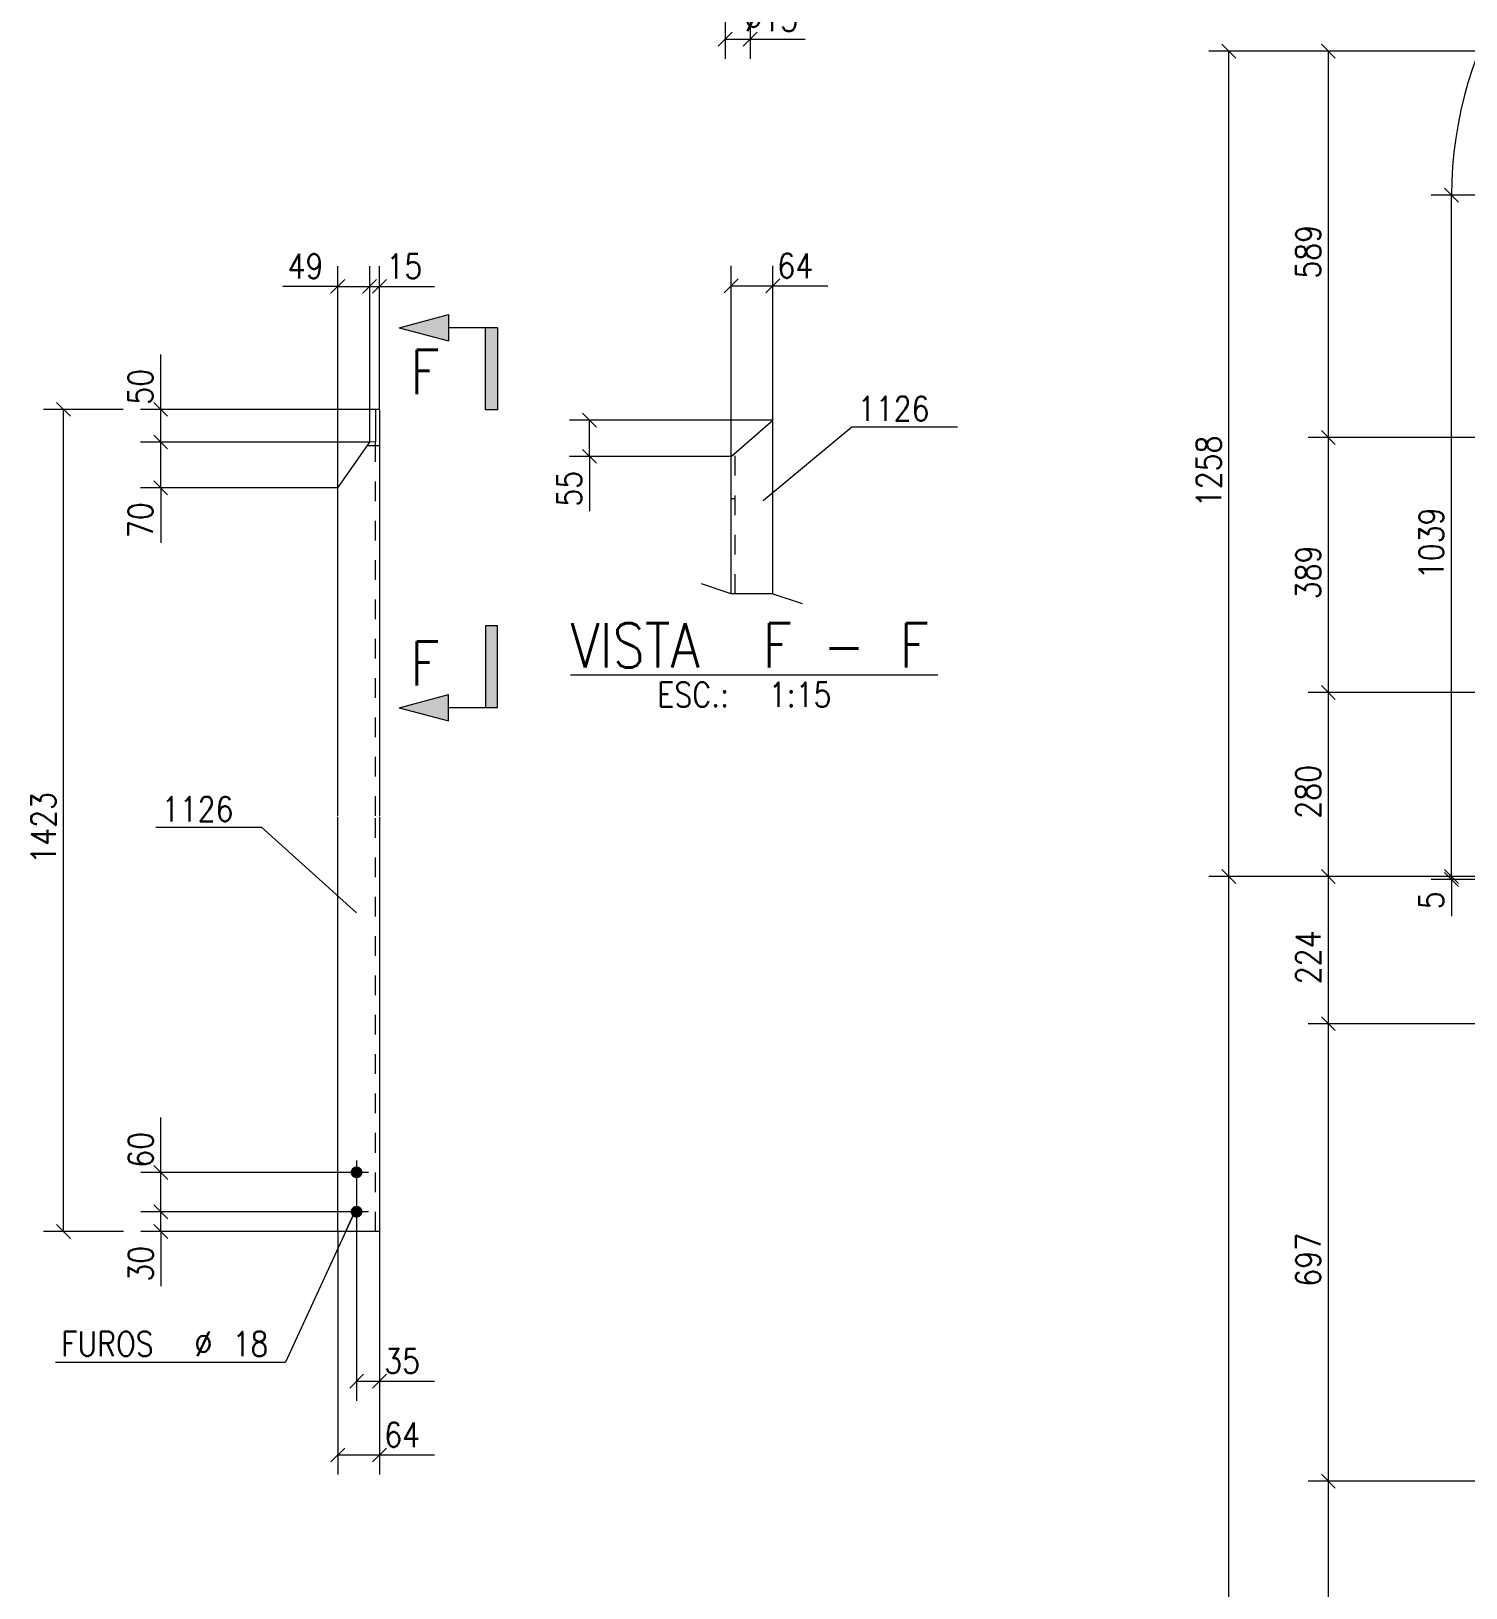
# Model space of a CAD drawing. Header units: millimetres. Extents: x 5 to 846, y 5 to 599.
# Drawn here: x 383.4 to 529.2, y 220.7 to 378.9 of the extents above; entities that cross this region are included whole.
import ezdxf

# ---------------------------------------------------------------- set-up
doc = ezdxf.new("R2010")
doc.units = ezdxf.units.MM
doc.linetypes.add('XKITLINE00', pattern=[0])
doc.linetypes.add('XKITLINE02', pattern=[4, 2, -2])
for name, color, linetype, lineweight in [('Corte', 7, 'Continuous', 0), ('Cota', 4, 'Continuous', 0), ('Marca da peça', 2, 'Continuous', 0), ('Marca do parafuso', 4, 'Continuous', 0), ('Objeto gráfico', 3, 'Continuous', 0), ('Outro tipo de objeto', 7, 'Continuous', 0), ('Parafuso', 3, 'Continuous', 0), ('Peça', 2, 'Continuous', 0)]:
    doc.layers.add(name, color=color, linetype=linetype, lineweight=lineweight)
doc.styles.add('ROMANS', font='ROMANS__.TTF')
doc.styles.add('SIMPLEX', font='SIMPLEX_.TTF')

# ---------------------------------------------------------------- blocks, each defined once
blk = doc.blocks.new('*A51')
at = {"layer": 'Peça', "color": 4, "linetype": 'XKITLINE00', "lineweight": 0}
for p, q in [((454.51, 335.73), (458.74, 339.42)), ((458.74, 321.77), (458.74, 339.42)), ((454.51, 321.77), (454.51, 335.73))]:
    blk.add_line(p, q, dxfattribs=at)
at = {"layer": 'Peça', "color": 7, "linetype": 'XKITLINE02', "lineweight": 0}
for p, q in [((454.93, 336.1), (454.51, 335.73)), ((454.93, 336.1), (454.93, 336.1)), ((454.93, 321.77), (454.93, 336.1)), ((454.93, 331.43), (454.51, 331.43))]:
    blk.add_line(p, q, dxfattribs=at)
blk = doc.blocks.new('*A54')
at = {"layer": 'Parafuso'}
for points in [[(416.41, 262.37), (416.38, 262.37), (416.35, 262.38), (416.33, 262.38), (416.3, 262.39), (416.27, 262.4), (416.24, 262.41), (416.21, 262.42), (416.19, 262.43), (416.16, 262.44), (416.13, 262.46), (416.11, 262.47), (416.09, 262.49), (416.06, 262.51), (416.04, 262.53), (416.02, 262.55), (416, 262.57), (415.98, 262.59), (415.96, 262.61), (415.94, 262.64), (415.93, 262.66), (415.91, 262.69), (415.9, 262.71), (415.89, 262.74), (415.88, 262.77), (415.87, 262.8), (415.86, 262.82), (415.85, 262.85), (415.85, 262.88), (415.85, 262.91), (415.84, 262.94), (415.84, 262.97), (415.84, 263), (415.85, 263.03), (415.85, 263.06), (415.85, 263.09), (415.86, 263.12), (415.87, 263.14), (415.88, 263.17), (415.89, 263.2), (415.9, 263.23), (415.91, 263.25), (415.93, 263.28), (415.94, 263.3), (415.96, 263.33), (415.98, 263.35), (416, 263.37), (416.02, 263.39), (416.04, 263.42), (416.06, 263.43), (416.09, 263.45), (416.11, 263.47), (416.13, 263.49), (416.16, 263.5), (416.19, 263.51), (416.21, 263.52), (416.24, 263.54), (416.27, 263.54), (416.3, 263.55), (416.33, 263.56), (416.35, 263.56), (416.38, 263.57), (416.41, 263.57), (416.44, 263.57), (416.47, 263.57), (416.5, 263.57), (416.53, 263.56), (416.56, 263.56), (416.59, 263.55), (416.62, 263.54), (416.64, 263.54), (416.67, 263.52), (416.7, 263.51), (416.73, 263.5), (416.75, 263.49), (416.78, 263.47), (416.8, 263.45), (416.82, 263.43), (416.85, 263.42), (416.87, 263.39), (416.89, 263.37), (416.91, 263.35), (416.92, 263.33), (416.94, 263.3), (416.96, 263.28), (416.97, 263.25), (416.99, 263.23), (417, 263.2), (417.01, 263.17), (417.02, 263.14), (417.02, 263.12), (417.03, 263.09), (417.04, 263.06), (417.04, 263.03), (417.04, 263), (417.04, 262.97), (417.04, 262.94), (417.04, 262.91), (417.04, 262.88), (417.03, 262.85), (417.02, 262.82), (417.02, 262.8), (417.01, 262.77), (417, 262.74), (416.99, 262.71), (416.97, 262.69), (416.96, 262.66), (416.94, 262.64), (416.92, 262.61), (416.91, 262.59), (416.89, 262.57), (416.87, 262.55), (416.85, 262.53), (416.82, 262.51), (416.8, 262.49), (416.78, 262.47), (416.75, 262.46), (416.73, 262.44), (416.7, 262.43), (416.67, 262.42), (416.64, 262.41), (416.62, 262.4), (416.59, 262.39), (416.56, 262.38), (416.53, 262.38), (416.5, 262.37), (416.47, 262.37), (416.44, 262.37)], [(416.41, 258.37), (416.38, 258.37), (416.35, 258.38), (416.33, 258.38), (416.3, 258.39), (416.27, 258.4), (416.24, 258.41), (416.21, 258.42), (416.19, 258.43), (416.16, 258.44), (416.13, 258.46), (416.11, 258.47), (416.09, 258.49), (416.06, 258.51), (416.04, 258.53), (416.02, 258.55), (416, 258.57), (415.98, 258.59), (415.96, 258.61), (415.94, 258.64), (415.93, 258.66), (415.91, 258.69), (415.9, 258.71), (415.89, 258.74), (415.88, 258.77), (415.87, 258.8), (415.86, 258.82), (415.85, 258.85), (415.85, 258.88), (415.85, 258.91), (415.84, 258.94), (415.84, 258.97), (415.84, 259), (415.85, 259.03), (415.85, 259.06), (415.85, 259.09), (415.86, 259.12), (415.87, 259.14), (415.88, 259.17), (415.89, 259.2), (415.9, 259.23), (415.91, 259.25), (415.93, 259.28), (415.94, 259.3), (415.96, 259.33), (415.98, 259.35), (416, 259.37), (416.02, 259.39), (416.04, 259.42), (416.06, 259.43), (416.09, 259.45), (416.11, 259.47), (416.13, 259.49), (416.16, 259.5), (416.19, 259.51), (416.21, 259.52), (416.24, 259.54), (416.27, 259.54), (416.3, 259.55), (416.33, 259.56), (416.35, 259.56), (416.38, 259.57), (416.41, 259.57), (416.44, 259.57), (416.47, 259.57), (416.5, 259.57), (416.53, 259.56), (416.56, 259.56), (416.59, 259.55), (416.62, 259.54), (416.64, 259.54), (416.67, 259.52), (416.7, 259.51), (416.73, 259.5), (416.75, 259.49), (416.78, 259.47), (416.8, 259.45), (416.82, 259.43), (416.85, 259.42), (416.87, 259.39), (416.89, 259.37), (416.91, 259.35), (416.92, 259.33), (416.94, 259.3), (416.96, 259.28), (416.97, 259.25), (416.99, 259.23), (417, 259.2), (417.01, 259.17), (417.02, 259.14), (417.02, 259.12), (417.03, 259.09), (417.04, 259.06), (417.04, 259.03), (417.04, 259), (417.04, 258.97), (417.04, 258.94), (417.04, 258.91), (417.04, 258.88), (417.03, 258.85), (417.02, 258.82), (417.02, 258.8), (417.01, 258.77), (417, 258.74), (416.99, 258.71), (416.97, 258.69), (416.96, 258.66), (416.94, 258.64), (416.92, 258.61), (416.91, 258.59), (416.89, 258.57), (416.87, 258.55), (416.85, 258.53), (416.82, 258.51), (416.8, 258.49), (416.78, 258.47), (416.75, 258.46), (416.73, 258.44), (416.7, 258.43), (416.67, 258.42), (416.64, 258.41), (416.62, 258.4), (416.59, 258.39), (416.56, 258.38), (416.53, 258.38), (416.5, 258.37), (416.47, 258.37), (416.44, 258.37)]]:
    blk.add_hatch(color=7, dxfattribs=at).paths.add_polyline_path(points, flags=17)
at = {"layer": 'Parafuso', "color": 7, "linetype": 'XKITLINE00', "lineweight": 0}
for p, q in [((417.64, 262.97), (415.24, 262.97)), ((416.44, 264.17), (416.44, 261.77)), ((416.44, 260.17), (416.44, 257.77)), ((417.64, 258.97), (415.24, 258.97))]:
    blk.add_line(p, q, dxfattribs=at)
blk = doc.blocks.new('*A55')
at = {"layer": 'Peça', "color": 4, "linetype": 'XKITLINE00', "lineweight": 0}
for p, q in [((418.78, 340.51), (418.35, 340.51)), ((418.35, 340.51), (418.35, 337.2)), ((418.78, 340.51), (418.78, 299.19)), ((414.54, 332.53), (417.78, 337.19)), ((418.35, 337.2), (417.78, 337.19)), ((417.52, 336.83), (418.78, 336.83)), ((414.54, 299.19), (414.54, 332.53)), ((414.54, 256.97), (414.54, 299.09)), ((418.78, 299.09), (418.78, 256.97)), ((418.78, 256.97), (414.54, 256.97))]:
    blk.add_line(p, q, dxfattribs=at)
at = {"layer": 'Peça', "color": 7, "linetype": 'XKITLINE02', "lineweight": 0}
for p, q in [((418.35, 299.19), (418.35, 337.2)), ((418.35, 256.97), (418.35, 299.09))]:
    blk.add_line(p, q, dxfattribs=at)
blk = doc.blocks.new('*A123')
at = {"layer": 'Objeto gráfico', "color": 7, "linetype": 'XKITLINE00', "lineweight": 0}
for p, q in [((454.51, 321.77), (451.51, 322.77)), ((458.74, 321.77), (454.51, 321.77)), ((458.74, 321.77), (461.74, 320.77))]:
    blk.add_line(p, q, dxfattribs=at)
blk = doc.blocks.new('*A297')
at = {"layer": 'Cota', "color": 7, "linetype": 'XKITLINE00', "lineweight": 0}
for p, q in [((458.74, 339.42), (438.07, 339.42)), ((439.41, 340.12), (440.83, 338.71)), ((440.12, 335.73), (440.12, 339.42)), ((454.51, 335.73), (438.07, 335.73)), ((439.41, 336.44), (440.83, 335.03)), ((440.12, 335.73), (440.12, 330.15)), ((440.12, 335.73), (440.12, 330.15))]:
    blk.add_line(p, q, dxfattribs=at)
at = {"layer": 'Cota', "color": 3}
for p in [(440.12, 339.42), (440.12, 335.73)]:
    blk.add_point(p, dxfattribs=at)
at = {"layer": 'Cota', "color": 3, "style": 'SIMPLEX', "width": 0.85}
blk.add_text('55', height=2.5, rotation=90.0002, dxfattribs=at).set_placement((439.32, 330.62))
blk = doc.blocks.new('*A298')
at = {"layer": 'Cota', "color": 7, "linetype": 'XKITLINE00', "lineweight": 0}
for p, q in [((454.51, 335.73), (454.51, 355.1)), ((458.74, 339.42), (458.74, 355.1)), ((455.22, 353.76), (453.8, 352.35)), ((454.51, 353.05), (458.74, 353.05)), ((459.45, 353.76), (458.04, 352.35)), ((458.74, 353.05), (464.33, 353.05)), ((458.74, 353.05), (464.33, 353.05))]:
    blk.add_line(p, q, dxfattribs=at)
at = {"layer": 'Cota', "color": 3}
for p in [(454.51, 353.05), (458.74, 353.05)]:
    blk.add_point(p, dxfattribs=at)
at = {"layer": 'Cota', "color": 3, "style": 'SIMPLEX', "width": 0.85}
blk.add_text('64', height=2.5, dxfattribs=at).set_placement((459.22, 353.85))
blk = doc.blocks.new('*A299')
at = {"layer": 'Marca da peça', "color": 7, "linetype": 'XKITLINE00', "lineweight": 0}
for p, q in [((457.76, 331.26), (466.79, 338.73)), ((466.79, 338.73), (477.53, 338.73))]:
    blk.add_line(p, q, dxfattribs=at)
at = {"layer": 'Marca da peça', "color": 4, "style": 'ROMANS', "width": 0.85}
blk.add_text('1126', height=2.5, dxfattribs=at).set_placement((467.39, 339.33))
blk = doc.blocks.new('*A300')
at = {"layer": 'Outro tipo de objeto', "color": 1, "linetype": 'XKITLINE00', "lineweight": 0}
blk.add_line((438.2, 313.52), (475.53, 313.52), dxfattribs=at)
at = {"layer": 'Outro tipo de objeto', "color": 1, "style": 'ROMANS', "width": 0.85}
for s, p in [('VISTA', (438.2, 314.27)), ('F', (457.73, 314.27)), ('F', (471.66, 314.27)), ('-', (463.86, 314.27))]:
    blk.add_text(s, height=4.5, dxfattribs=at).set_placement(p)
at = {"layer": 'Outro tipo de objeto', "color": 3, "style": 'ROMANS', "width": 0.85}
for s, p in [('ESC.:', (447.02, 310.27)), ('1:15', (458.34, 310.27))]:
    blk.add_text(s, height=2.5, dxfattribs=at).set_placement(p)
blk = doc.blocks.new('*A308')
at = {"layer": 'Cota', "color": 7, "linetype": 'XKITLINE00', "lineweight": 0}
for p, q in [((414.54, 332.53), (414.54, 355.06)), ((417.78, 337.19), (417.78, 355.06)), ((414.54, 353.01), (408.96, 353.01)), ((414.54, 353.01), (408.96, 353.01)), ((415.25, 353.71), (413.84, 352.3)), ((414.54, 353.01), (417.78, 353.01)), ((418.48, 353.71), (417.07, 352.3))]:
    blk.add_line(p, q, dxfattribs=at)
at = {"layer": 'Cota', "color": 3}
for p in [(414.54, 353.01), (417.78, 353.01)]:
    blk.add_point(p, dxfattribs=at)
at = {"layer": 'Cota', "color": 3, "style": 'SIMPLEX', "width": 0.85}
blk.add_text('49', height=2.5, dxfattribs=at).set_placement((409.43, 353.81))
blk = doc.blocks.new('*A309')
at = {"layer": 'Cota', "color": 7, "linetype": 'XKITLINE00', "lineweight": 0}
for p, q in [((417.78, 337.19), (417.78, 355.06)), ((418.78, 340.51), (418.78, 355.06)), ((418.48, 353.71), (417.07, 352.3)), ((417.78, 353.01), (418.78, 353.01)), ((419.48, 353.71), (418.07, 352.3)), ((418.78, 353.01), (424.36, 353.01)), ((418.78, 353.01), (424.36, 353.01))]:
    blk.add_line(p, q, dxfattribs=at)
at = {"layer": 'Cota', "color": 3}
for p in [(417.78, 353.01), (418.78, 353.01)]:
    blk.add_point(p, dxfattribs=at)
at = {"layer": 'Cota', "color": 3, "style": 'SIMPLEX', "width": 0.85}
blk.add_text('15', height=2.5, dxfattribs=at).set_placement((419.48, 353.81))
blk = doc.blocks.new('*A310')
at = {"layer": 'Cota', "color": 7, "linetype": 'XKITLINE00', "lineweight": 0}
for p, q in [((396.53, 340.51), (396.53, 346.09)), ((396.53, 340.51), (396.53, 346.09)), ((418.35, 340.51), (394.48, 340.51)), ((395.82, 341.22), (397.23, 339.8)), ((396.53, 337.19), (396.53, 340.51)), ((417.78, 337.19), (394.48, 337.19)), ((395.82, 337.9), (397.23, 336.49))]:
    blk.add_line(p, q, dxfattribs=at)
at = {"layer": 'Cota', "color": 3}
for p in [(396.53, 340.51), (396.53, 337.19)]:
    blk.add_point(p, dxfattribs=at)
at = {"layer": 'Cota', "color": 3, "style": 'SIMPLEX', "width": 0.85}
blk.add_text('50', height=2.5, rotation=90.0002, dxfattribs=at).set_placement((395.73, 340.98))
blk = doc.blocks.new('*A311')
at = {"layer": 'Cota', "color": 7, "linetype": 'XKITLINE00', "lineweight": 0}
for p, q in [((417.78, 337.19), (394.48, 337.19)), ((395.82, 337.9), (397.23, 336.49)), ((396.53, 332.53), (396.53, 337.19)), ((414.54, 332.53), (394.48, 332.53)), ((395.82, 333.23), (397.23, 331.82)), ((396.53, 332.53), (396.53, 326.94)), ((396.53, 332.53), (396.53, 326.94))]:
    blk.add_line(p, q, dxfattribs=at)
at = {"layer": 'Cota', "color": 3}
for p in [(396.53, 337.19), (396.53, 332.53)]:
    blk.add_point(p, dxfattribs=at)
at = {"layer": 'Cota', "color": 3, "style": 'SIMPLEX', "width": 0.85}
blk.add_text('70', height=2.5, rotation=90.0002, dxfattribs=at).set_placement((395.73, 327.42))
blk = doc.blocks.new('*A312')
at = {"layer": 'Cota', "color": 7, "linetype": 'XKITLINE00', "lineweight": 0}
for p, q in [((414.54, 256.97), (414.54, 232.25)), ((418.78, 256.97), (418.78, 245.55)), ((418.78, 242.05), (418.78, 232.25)), ((415.25, 234.95), (413.84, 233.54)), ((414.54, 234.25), (418.78, 234.25)), ((419.48, 234.95), (418.07, 233.54)), ((418.78, 234.25), (424.36, 234.25)), ((418.78, 234.25), (424.36, 234.25))]:
    blk.add_line(p, q, dxfattribs=at)
at = {"layer": 'Cota', "color": 3}
for p in [(414.54, 234.25), (418.78, 234.25)]:
    blk.add_point(p, dxfattribs=at)
at = {"layer": 'Cota', "color": 3, "style": 'SIMPLEX', "width": 0.85}
blk.add_text('64', height=2.5, dxfattribs=at).set_placement((419.25, 235.05))
blk = doc.blocks.new('*A313')
at = {"layer": 'Cota', "color": 7, "linetype": 'XKITLINE00', "lineweight": 0}
for p, q in [((416.44, 262.97), (416.44, 239.75)), ((418.78, 256.97), (418.78, 239.75)), ((417.15, 242.46), (415.74, 241.04)), ((419.48, 242.46), (418.07, 241.04)), ((416.44, 241.75), (418.78, 241.75)), ((418.78, 241.75), (424.36, 241.75)), ((418.78, 241.75), (424.36, 241.75))]:
    blk.add_line(p, q, dxfattribs=at)
at = {"layer": 'Cota', "color": 3}
for p in [(416.44, 241.75), (418.78, 241.75)]:
    blk.add_point(p, dxfattribs=at)
at = {"layer": 'Cota', "color": 3, "style": 'SIMPLEX', "width": 0.85}
blk.add_text('35', height=2.5, dxfattribs=at).set_placement((419.25, 242.55))
blk = doc.blocks.new('*A314')
at = {"layer": 'Cota', "color": 7, "linetype": 'XKITLINE00', "lineweight": 0}
for p, q in [((392.73, 340.51), (384.61, 340.51)), ((385.95, 341.22), (387.37, 339.8)), ((386.66, 256.97), (386.66, 340.51)), ((418.35, 340.51), (396.23, 340.51)), ((392.75, 256.97), (384.61, 256.97)), ((385.95, 257.68), (387.37, 256.26)), ((414.54, 256.97), (396.25, 256.97))]:
    blk.add_line(p, q, dxfattribs=at)
at = {"layer": 'Cota', "color": 3}
for p in [(386.66, 340.51), (386.66, 256.97)]:
    blk.add_point(p, dxfattribs=at)
at = {"layer": 'Cota', "color": 3, "style": 'SIMPLEX', "width": 0.85}
blk.add_text('1423', height=2.5, rotation=90.0002, dxfattribs=at).set_placement((385.86, 294.33))
blk = doc.blocks.new('*A315')
at = {"layer": 'Cota', "color": 7, "linetype": 'XKITLINE00', "lineweight": 0}
for p, q in [((396.55, 262.97), (396.55, 268.55)), ((396.55, 262.97), (396.55, 268.55)), ((416.44, 262.97), (394.5, 262.97)), ((395.84, 263.68), (397.25, 262.26)), ((396.55, 258.97), (396.55, 262.97)), ((395.84, 259.68), (397.25, 258.26)), ((416.44, 258.97), (394.5, 258.97))]:
    blk.add_line(p, q, dxfattribs=at)
at = {"layer": 'Cota', "color": 3}
for p in [(396.55, 262.97), (396.55, 258.97)]:
    blk.add_point(p, dxfattribs=at)
at = {"layer": 'Cota', "color": 3, "style": 'SIMPLEX', "width": 0.85}
blk.add_text('60', height=2.5, rotation=90.0002, dxfattribs=at).set_placement((395.75, 263.44))
blk = doc.blocks.new('*A316')
at = {"layer": 'Cota', "color": 7, "linetype": 'XKITLINE00', "lineweight": 0}
for p, q in [((395.84, 259.68), (397.25, 258.26)), ((416.44, 258.97), (394.5, 258.97)), ((396.55, 256.97), (396.55, 258.97)), ((414.54, 256.97), (394.5, 256.97)), ((395.84, 257.68), (397.25, 256.26)), ((396.55, 256.97), (396.55, 251.39)), ((396.55, 256.97), (396.55, 251.39))]:
    blk.add_line(p, q, dxfattribs=at)
at = {"layer": 'Cota', "color": 3}
for p in [(396.55, 258.97), (396.55, 256.97)]:
    blk.add_point(p, dxfattribs=at)
at = {"layer": 'Cota', "color": 3, "style": 'SIMPLEX', "width": 0.85}
blk.add_text('30', height=2.5, rotation=90.0002, dxfattribs=at).set_placement((395.75, 251.86))
blk = doc.blocks.new('*A317')
at = {"layer": 'Corte'}
for points in [[(420.78, 348.8), (425.78, 350.14), (425.78, 347.46)], [(429.53, 348.8), (430.78, 348.8), (430.78, 340.47)], [(429.53, 340.47), (429.53, 348.8), (430.78, 340.47)], [(429.53, 318.51), (430.78, 318.51), (430.78, 310.18)], [(429.53, 310.18), (429.53, 318.51), (430.78, 310.18)], [(420.78, 310.18), (425.78, 311.52), (425.78, 308.84)]]:
    blk.add_hatch(color=6, dxfattribs=at).paths.add_polyline_path(points, flags=17)
at = {"layer": 'Corte', "color": 6, "linetype": 'XKITLINE00', "lineweight": 0}
for p, q in [((420.78, 348.8), (425.78, 350.14)), ((425.78, 350.14), (425.78, 347.46)), ((420.78, 348.8), (425.78, 347.46)), ((430.78, 348.8), (425.78, 348.8)), ((429.53, 340.47), (429.53, 348.8)), ((430.78, 348.8), (430.78, 340.47)), ((430.78, 340.47), (429.53, 340.47)), ((429.53, 318.51), (429.53, 310.18)), ((430.78, 318.51), (429.53, 318.51)), ((430.78, 310.18), (430.78, 318.51)), ((420.78, 310.18), (425.78, 311.52)), ((420.78, 310.18), (425.78, 308.84)), ((425.78, 308.84), (425.78, 311.52)), ((430.78, 310.18), (425.78, 310.18))]:
    blk.add_line(p, q, dxfattribs=at)
at = {"layer": 'Corte', "color": 4, "style": 'ROMANS', "width": 0.85}
for p in [(421.9, 342.05), (421.9, 312.43)]:
    blk.add_text('F', height=4.5, dxfattribs=at).set_placement(p)
blk = doc.blocks.new('*A318')
at = {"layer": 'Marca do parafuso', "color": 7, "linetype": 'XKITLINE00', "lineweight": 0}
for p, q in [((416.36, 259.21), (409.2, 243.69)), ((415.32, 256.94), (416.36, 259.21)), ((385.83, 243.69), (409.2, 243.69))]:
    blk.add_line(p, q, dxfattribs=at)
at = {"layer": 'Marca do parafuso', "color": 3, "style": 'ROMANS', "width": 0.85}
for s, p in [('FUROS', (386.43, 244.29)), ('Ø', (399.96, 244.29)), ('18', (403.83, 244.29))]:
    blk.add_text(s, height=2.5, dxfattribs=at).set_placement(p)
blk = doc.blocks.new('*A319')
at = {"layer": 'Marca da peça', "color": 7, "linetype": 'XKITLINE00', "lineweight": 0}
for p in [(396.04, 298.04), (416.45, 289.36)]:
    blk.add_line(p, (406.78, 298.04), dxfattribs=at)
at = {"layer": 'Marca da peça', "color": 4, "style": 'ROMANS', "width": 0.85}
blk.add_text('1126', height=2.5, dxfattribs=at).set_placement((396.64, 298.64))
blk = doc.blocks.new('*A320')
at = {"layer": 'Cota', "color": 7, "linetype": 'XKITLINE00', "lineweight": 0}
for p, q in [((453.91, 396.71), (453.91, 376.13)), ((456.45, 396.71), (456.45, 376.13)), ((454.61, 378.84), (453.2, 377.43)), ((453.91, 378.13), (456.45, 378.13)), ((457.15, 378.84), (455.74, 377.43)), ((456.45, 378.13), (462.03, 378.13)), ((456.45, 378.13), (462.03, 378.13))]:
    blk.add_line(p, q, dxfattribs=at)
at = {"layer": 'Cota', "color": 3}
for p in [(453.91, 378.13), (456.45, 378.13)]:
    blk.add_point(p, dxfattribs=at)
at = {"layer": 'Cota', "color": 3, "style": 'SIMPLEX', "width": 0.85}
blk.add_text('Ø13', height=2.5, dxfattribs=at).set_placement((455.87, 378.93))
blk = doc.blocks.new('*A393')
at = {"layer": 'Cota', "color": 7, "linetype": 'XKITLINE00', "lineweight": 0}
for p, q in [((561.15, 293.04), (503.07, 293.04)), ((504.41, 293.75), (505.83, 292.33)), ((505.12, 120.96), (505.12, 293.04))]:
    blk.add_line(p, q, dxfattribs=at)
at = {"layer": 'Cota', "color": 3}
blk.add_point((505.12, 293.04), dxfattribs=at)
blk = doc.blocks.new('*A433')
at = {"layer": 'Cota', "color": 7, "linetype": 'XKITLINE00', "lineweight": 0}
for p, q in [((634.62, 231.58), (513.18, 231.58)), ((514.52, 232.29), (515.93, 230.87)), ((515.23, 185.09), (515.23, 231.58))]:
    blk.add_line(p, q, dxfattribs=at)
at = {"layer": 'Cota', "color": 3}
blk.add_point((515.23, 231.58), dxfattribs=at)
blk = doc.blocks.new('*A434')
at = {"layer": 'Cota', "color": 7, "linetype": 'XKITLINE00', "lineweight": 0}
for p, q in [((514.52, 278.78), (515.93, 277.37)), ((581.15, 278.07), (513.18, 278.07)), ((515.23, 231.58), (515.23, 278.07)), ((634.62, 231.58), (513.18, 231.58)), ((514.52, 232.29), (515.93, 230.87))]:
    blk.add_line(p, q, dxfattribs=at)
at = {"layer": 'Cota', "color": 3}
for p in [(515.23, 278.07), (515.23, 231.58)]:
    blk.add_point(p, dxfattribs=at)
at = {"layer": 'Cota', "color": 3, "style": 'SIMPLEX', "width": 0.85}
blk.add_text('697', height=2.5, rotation=90.0002, dxfattribs=at).set_placement((514.43, 251.35))
blk = doc.blocks.new('*A435')
at = {"layer": 'Cota', "color": 7, "linetype": 'XKITLINE00', "lineweight": 0}
for p, q in [((561.15, 293.04), (513.18, 293.04)), ((514.52, 293.75), (515.93, 292.33)), ((515.23, 278.07), (515.23, 293.04)), ((514.52, 278.78), (515.93, 277.37)), ((581.15, 278.07), (513.18, 278.07))]:
    blk.add_line(p, q, dxfattribs=at)
at = {"layer": 'Cota', "color": 3}
for p in [(515.23, 293.04), (515.23, 278.07)]:
    blk.add_point(p, dxfattribs=at)
at = {"layer": 'Cota', "color": 3, "style": 'SIMPLEX', "width": 0.85}
blk.add_text('224', height=2.5, rotation=90.0002, dxfattribs=at).set_placement((514.43, 282.08))
blk = doc.blocks.new('*A441')
at = {"layer": 'Cota', "color": 7, "linetype": 'XKITLINE00', "lineweight": 0}
for p, q in [((561.15, 293.04), (525.69, 293.04)), ((559.75, 292.72), (525.69, 292.72)), ((527.04, 293.75), (528.45, 292.33)), ((527.04, 293.43), (528.45, 292.02)), ((527.74, 292.72), (527.74, 293.04)), ((527.74, 292.72), (527.74, 288.99)), ((527.74, 292.72), (527.74, 288.99))]:
    blk.add_line(p, q, dxfattribs=at)
at = {"layer": 'Cota', "color": 3}
for p in [(527.74, 293.04), (527.74, 292.72)]:
    blk.add_point(p, dxfattribs=at)
at = {"layer": 'Cota', "color": 3, "style": 'SIMPLEX', "width": 0.85}
blk.add_text('5', height=2.5, rotation=90.0002, dxfattribs=at).set_placement((526.94, 289.7))
blk = doc.blocks.new('*A461')
at = {"layer": 'Cota', "color": 7, "linetype": 'XKITLINE00', "lineweight": 0}
for p, q in [((572.19, 367.31), (595.46, 394.06)), ((595.11, 392.58), (593.11, 392.44)), ((527.04, 362.98), (528.46, 361.57)), ((533.79, 362.27), (525.7, 362.27)), ((561.15, 362.27), (537.29, 362.27))]:
    blk.add_line(p, q, dxfattribs=at)
blk.add_arc((567.82, 362.27), 40.07, 48.9908, 180, dxfattribs=at)
at = {"layer": 'Cota', "color": 7}
for p in [(594.11, 392.51), (527.75, 362.27)]:
    blk.add_point(p, dxfattribs=at)
at = {"layer": 'Cota', "color": 3, "style": 'SIMPLEX', "width": 0.85}
blk.add_text('229', height=2.5, rotation=24.4939, dxfattribs=at).set_placement((547.71, 398.02))
blk = doc.blocks.new('*A464')
at = {"layer": 'Cota', "color": 7, "linetype": 'XKITLINE00', "lineweight": 0}
for p, q in [((561.15, 376.91), (503.07, 376.91)), ((504.41, 377.61), (505.83, 376.2)), ((505.12, 293.04), (505.12, 376.91)), ((561.15, 293.04), (503.07, 293.04)), ((504.41, 293.75), (505.83, 292.33))]:
    blk.add_line(p, q, dxfattribs=at)
at = {"layer": 'Cota', "color": 3}
for p in [(505.12, 376.91), (505.12, 293.04)]:
    blk.add_point(p, dxfattribs=at)
at = {"layer": 'Cota', "color": 3, "style": 'SIMPLEX', "width": 0.85}
blk.add_text('1258', height=2.5, rotation=90.0002, dxfattribs=at).set_placement((504.32, 330.56))
blk = doc.blocks.new('*A465')
at = {"layer": 'Cota', "color": 7, "linetype": 'XKITLINE00', "lineweight": 0}
for p, q in [((562.76, 311.73), (513.18, 311.73)), ((514.52, 312.44), (515.93, 311.03)), ((515.23, 293.04), (515.23, 311.73)), ((561.15, 293.04), (513.18, 293.04)), ((514.52, 293.75), (515.93, 292.33))]:
    blk.add_line(p, q, dxfattribs=at)
at = {"layer": 'Cota', "color": 3}
for p in [(515.23, 311.73), (515.23, 293.04)]:
    blk.add_point(p, dxfattribs=at)
at = {"layer": 'Cota', "color": 3, "style": 'SIMPLEX', "width": 0.85}
blk.add_text('280', height=2.5, rotation=90.0002, dxfattribs=at).set_placement((514.43, 298.91))
blk = doc.blocks.new('*A466')
at = {"layer": 'Cota', "color": 7, "linetype": 'XKITLINE00', "lineweight": 0}
for p, q in [((562.76, 337.64), (513.18, 337.64)), ((514.52, 338.35), (515.93, 336.93)), ((515.23, 311.73), (515.23, 337.64)), ((562.76, 311.73), (513.18, 311.73)), ((514.52, 312.44), (515.93, 311.03))]:
    blk.add_line(p, q, dxfattribs=at)
at = {"layer": 'Cota', "color": 3}
for p in [(515.23, 337.64), (515.23, 311.73)]:
    blk.add_point(p, dxfattribs=at)
at = {"layer": 'Cota', "color": 3, "style": 'SIMPLEX', "width": 0.85}
blk.add_text('389', height=2.5, rotation=90.0002, dxfattribs=at).set_placement((514.43, 321.21))
blk = doc.blocks.new('*A467')
at = {"layer": 'Cota', "color": 7, "linetype": 'XKITLINE00', "lineweight": 0}
for p, q in [((561.15, 376.91), (513.18, 376.91)), ((514.52, 377.61), (515.93, 376.2)), ((515.23, 337.64), (515.23, 376.91)), ((562.76, 337.64), (513.18, 337.64)), ((514.52, 338.35), (515.93, 336.93))]:
    blk.add_line(p, q, dxfattribs=at)
at = {"layer": 'Cota', "color": 3}
for p in [(515.23, 376.91), (515.23, 337.64)]:
    blk.add_point(p, dxfattribs=at)
at = {"layer": 'Cota', "color": 3, "style": 'SIMPLEX', "width": 0.85}
blk.add_text('589', height=2.5, rotation=90.0002, dxfattribs=at).set_placement((514.43, 353.79))
blk = doc.blocks.new('*A469')
at = {"layer": 'Cota', "color": 7, "linetype": 'XKITLINE00', "lineweight": 0}
for p, q in [((527.04, 362.98), (528.45, 361.57)), ((533.79, 362.27), (525.69, 362.27)), ((527.74, 293.04), (527.74, 362.27)), ((561.15, 362.27), (537.29, 362.27)), ((561.15, 293.04), (525.69, 293.04)), ((527.04, 293.75), (528.45, 292.33))]:
    blk.add_line(p, q, dxfattribs=at)
at = {"layer": 'Cota', "color": 3}
for p in [(527.74, 362.27), (527.74, 293.04)]:
    blk.add_point(p, dxfattribs=at)
at = {"layer": 'Cota', "color": 3, "style": 'SIMPLEX', "width": 0.85}
blk.add_text('1039', height=2.5, rotation=90.0002, dxfattribs=at).set_placement((526.94, 323.25))

msp = doc.modelspace()

# ---------------------------------------------------------------- block references
at = {"lineweight": 0}
for name in ['*A461', '*A320', '*A464', '*A467', '*A469', '*A308', '*A309', '*A298', '*A310', '*A299', '*A314', '*A55', '*A297', '*A51', '*A311', '*A466', '*A300', '*A465', '*A319', '*A393', '*A435', '*A441', '*A434', '*A315', '*A54', '*A313', '*A316', '*A312', '*A433']:
    msp.add_blockref(name, (0, 0), dxfattribs=at)
at = {"layer": 'Corte', "lineweight": 0}
msp.add_blockref('*A317', (0, 0), dxfattribs=at)
at = {"layer": 'Marca do parafuso', "lineweight": 0}
msp.add_blockref('*A318', (0, 0), dxfattribs=at)
at = {"layer": 'Objeto gráfico', "lineweight": 0}
msp.add_blockref('*A123', (0, 0), dxfattribs=at)

doc.saveas('drawing.dxf')
